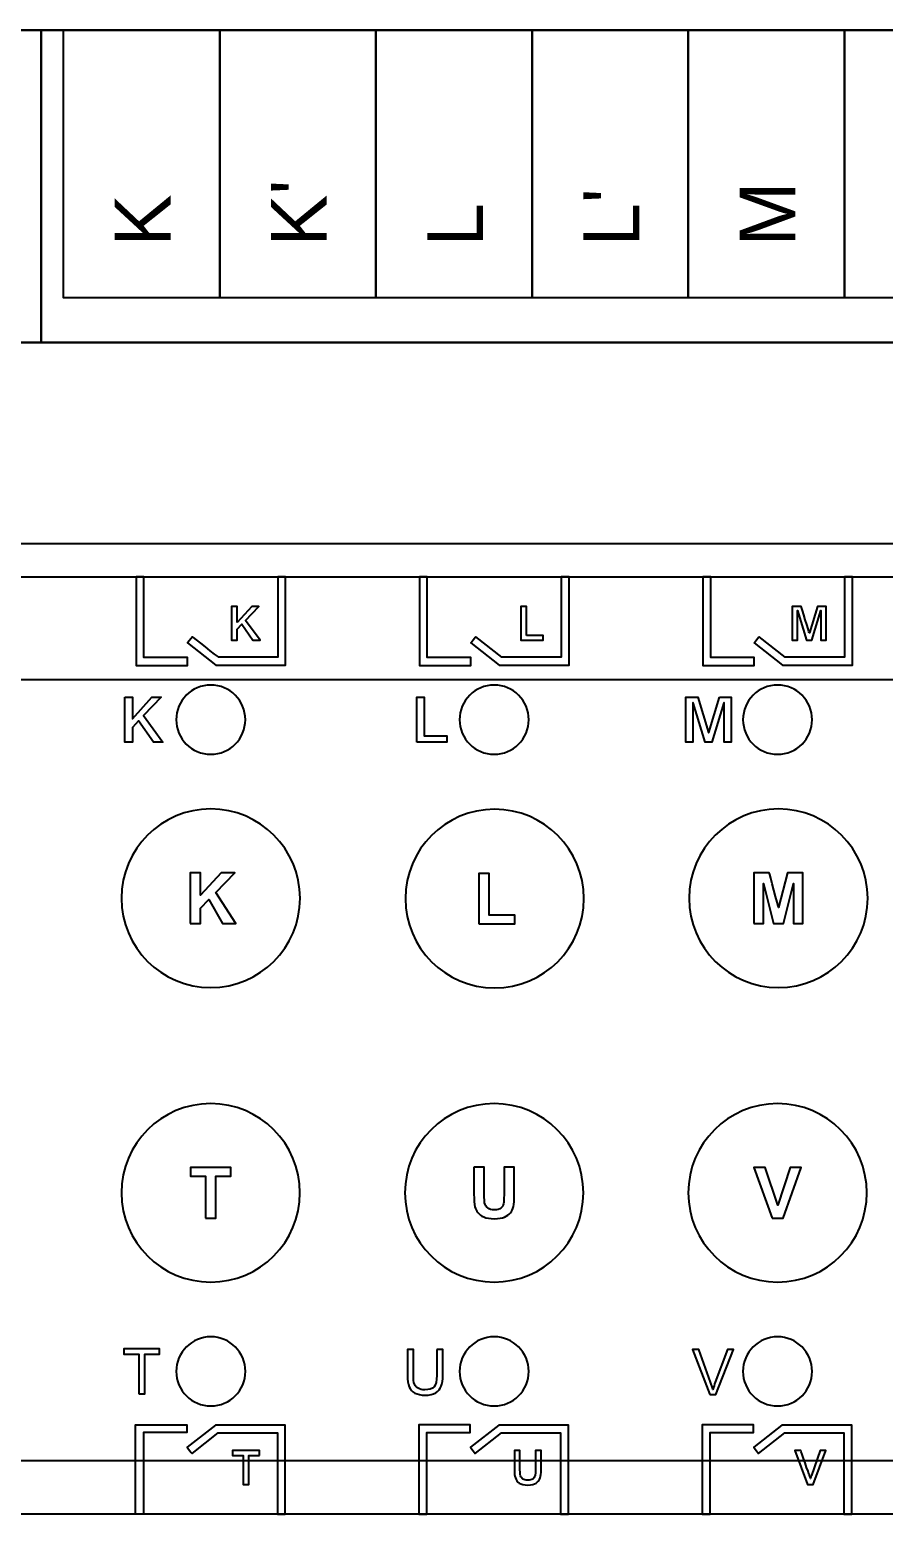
# Model space of a CAD drawing. Header units: millimetres. Extents: x 2151 to 5908, y -441 to 3322.
# Drawn here: x 3345.5 to 3383.8, y 1910.3 to 1977.5 of the extents above; entities that cross this region are included whole.
import ezdxf
from ezdxf.enums import TextEntityAlignment as Align

# ---------------------------------------------------------------- set-up
doc = ezdxf.new("R2010")
doc.units = ezdxf.units.MM
doc.layers.add('2DE_OBJ_Eti-Apparatus', color=7, linetype='Continuous', lineweight=25)
for name, color, linetype in [('Beschriftung', 7, 'Continuous'), ('Gehäuse', 7, 'Continuous'), ('Klemmen', 7, 'Continuous')]:
    doc.layers.add(name, color=color, linetype=linetype)
doc.styles.add('ARIAL', font='arial.ttf')
doc.styles.add('CP_ATTR', font='ARIAL.TTF')

# ---------------------------------------------------------------- blocks, each defined once
blk = doc.blocks.new('2de_eti_9_4352_5ex0yz5')
at = {"linetype": 'Continuous'}
for p, q in [((716, 35), (0, 35)), ((716, 0), (0, 0))]:
    blk.add_line(p, q, dxfattribs=at)
at = {"linetype": 'ByBlock', "style": 'CP_ATTR', "flags": 9}
for tag, p in [('CURRENT', (0, 5)), ('LINK', (0, 5)), ('CHARACTER', (0, 5)), ('POWER', (0, 5)), ('ORDER-NO', (0, 5)), ('PRODUCT-TYPE', (0, 5)), ('ARTICLE', (0, 5)), ('GROUP', (0, 5)), ('NUMBER', (0, 5)), ('NAME', (0, 5)), ('EL-STATUS', (0, 4.999)), ('FUNCTION', (0, 4.999)), ('ARTICLE-2', (0, 4.999)), ('ARTICLE-1', (0, 4.999)), ('VOLTAGE', (0, 4.999)), ('PRODUCER', (0, 4.999)), ('WEIGHT', (0.001, 5)), ('IP', (0.001, 5)), ('OTHER', (0.001, 5))]:
    blk.add_attdef(tag, text='', height=0.00005, dxfattribs=at).set_placement(p, align=Align.MIDDLE_LEFT)
blk = doc.blocks.new('Gehäuse_12_TE1')
at = {"layer": 'Gehäuse'}
for p, q in [((0, 77), (216, 77)), ((0, 68), (216, 68))]:
    blk.add_line(p, q, dxfattribs=at)
for points in [[(0, 0), (216, 0), (216, 91), (0, 91)], [(72, 91), (144, 91), (144, 77), (72, 77)], [(144, 91), (216, 91), (216, 77), (144, 77)], [(2.5, 66.5), (213.5, 66.5), (213.5, 24.5), (2.5, 24.5)]]:
    blk.add_lwpolyline(points, close=True, dxfattribs=at)
blk = doc.blocks.new('*U101')
at = {"layer": 'Klemmen'}
for points in [[(-35, 0), (-28, 0), (-28, -12), (-35, -12)], [(-28, 0), (-21, 0), (-21, -12), (-28, -12)], [(-21, 0), (-14, 0), (-14, -12), (-21, -12)], [(-14, 0), (-7, 0), (-7, -12), (-14, -12)], [(-7, 0), (0, 0), (0, -12), (-7, -12)], [(0, 0), (7, 0), (7, -12), (0, -12)], [(7, 0), (14, 0), (14, -12), (7, -12)], [(14, 0), (21, 0), (21, -12), (14, -12)], [(21, 0), (28, 0), (28, -12), (21, -12)], [(28, 0), (35, 0), (35, -12), (28, -12)]]:
    blk.add_lwpolyline(points, close=True, dxfattribs=at)
at = {"layer": 'Klemmen', "style": 'ARIAL'}
for tag, p in [('10', (32.8, -9.7)), ('1', (-30.2, -9.7)), ('2', (-23.2, -9.7)), ('3', (-16.2, -9.7)), ('4', (-9.2, -9.7)), ('5', (-2.2, -9.7)), ('6', (4.8, -9.7)), ('7', (11.8, -9.7)), ('8', (18.8, -9.7)), ('9', (25.8, -9.7))]:
    blk.add_attdef(tag, p, '', height=2.5, rotation=90, dxfattribs=at)
blk = doc.blocks.new('AKS-2416.03')
at = {"layer": 'Beschriftung'}
for points, knots in [([(148.2528, 66.5), (148.2528, 66.5), (148.6058, 66.5), (148.6058, 66.5), (148.6058, 66.5), (148.6058, 66.5), (148.6058, 62.8807), (148.6058, 62.8807), (148.6058, 62.8807), (148.6058, 62.8807), (150.5519, 62.8807), (150.5519, 62.8807), (150.5519, 62.8807), (150.5519, 62.8807), (150.5519, 62.5279), (150.5519, 62.5279), (150.5519, 62.5279), (150.5519, 62.5279), (148.2528, 62.5279), (148.2528, 62.5279), (148.2528, 62.5279), (148.2528, 62.5279), (148.2528, 66.5), (148.2528, 66.5)], [0, 0, 0, 0, 0.1428571, 0.1428571, 0.1428571, 0.1428572, 0.2857143, 0.2857143, 0.2857143, 0.2857143, 0.4285714, 0.4285714, 0.4285714, 0.4285714, 0.5714286, 0.5714286, 0.5714286, 0.5714286, 0.7142857, 0.7142857, 0.7142857, 0.7142857, 1, 1, 1, 1]), ([(154.9558, 66.5), (154.9558, 66.5), (154.9558, 62.5463), (154.9558, 62.5463), (154.9558, 62.5463), (154.9558, 62.5463), (151.8281, 62.5463), (151.8281, 62.5463), (151.8281, 62.5463), (151.8281, 62.5463), (150.5607, 63.541), (150.5607, 63.541), (150.5607, 63.541), (150.5607, 63.541), (150.7785, 63.818), (150.7785, 63.818), (150.7785, 63.818), (150.7785, 63.818), (151.9493, 62.8991), (151.9493, 62.8991), (151.9493, 62.8991), (151.9493, 62.8991), (154.6028, 62.8991), (154.6028, 62.8991), (154.6028, 62.8991), (154.6028, 62.8991), (154.6028, 66.5), (154.6028, 66.5), (154.6028, 66.5), (154.6028, 66.5), (154.9558, 66.5), (154.9558, 66.5)], [0, 0, 0, 0, 0.1111111, 0.1111111, 0.1111111, 0.1111111, 0.2222222, 0.2222222, 0.2222222, 0.2222222, 0.3333333, 0.3333333, 0.3333333, 0.3333333, 0.4444444, 0.4444444, 0.4444444, 0.4444445, 0.5555556, 0.5555556, 0.5555556, 0.5555556, 0.6666667, 0.6666667, 0.6666667, 0.6666667, 0.7777778, 0.7777778, 0.7777778, 0.7777778, 1, 1, 1, 1]), ([(160.9523, 66.5), (160.9523, 66.5), (161.3053, 66.5), (161.3053, 66.5), (161.3053, 66.5), (161.3053, 66.5), (161.3053, 62.8807), (161.3053, 62.8807), (161.3053, 62.8807), (161.3053, 62.8807), (163.2514, 62.8807), (163.2514, 62.8807), (163.2514, 62.8807), (163.2514, 62.8807), (163.2514, 62.5279), (163.2514, 62.5279), (163.2514, 62.5279), (163.2514, 62.5279), (160.9523, 62.5279), (160.9523, 62.5279), (160.9523, 62.5279), (160.9523, 62.5279), (160.9523, 66.5), (160.9523, 66.5)], [0, 0, 0, 0, 0.1428571, 0.1428571, 0.1428571, 0.1428572, 0.2857143, 0.2857143, 0.2857143, 0.2857143, 0.4285714, 0.4285714, 0.4285714, 0.4285714, 0.5714286, 0.5714286, 0.5714286, 0.5714286, 0.7142857, 0.7142857, 0.7142857, 0.7142857, 1, 1, 1, 1]), ([(167.3023, 66.5), (167.3023, 66.5), (167.6553, 66.5), (167.6553, 66.5), (167.6553, 66.5), (167.6553, 66.5), (167.6553, 62.5463), (167.6553, 62.5463), (167.6553, 62.5463), (167.6553, 62.5463), (164.5276, 62.5463), (164.5276, 62.5463), (164.5276, 62.5463), (164.5276, 62.5463), (163.2602, 63.541), (163.2602, 63.541), (163.2602, 63.541), (163.2602, 63.541), (163.478, 63.818), (163.478, 63.818), (163.478, 63.818), (163.478, 63.818), (164.6488, 62.8991), (164.6488, 62.8991), (164.6488, 62.8991), (164.6488, 62.8991), (167.3023, 62.8991), (167.3023, 62.8991), (167.3023, 62.8991), (167.3023, 62.8991), (167.3023, 66.5), (167.3023, 66.5)], [0, 0, 0, 0, 0.1111111, 0.1111111, 0.1111111, 0.1111111, 0.2222222, 0.2222222, 0.2222222, 0.2222222, 0.3333333, 0.3333333, 0.3333333, 0.3333333, 0.4444444, 0.4444444, 0.4444444, 0.4444445, 0.5555556, 0.5555556, 0.5555556, 0.5555556, 0.6666667, 0.6666667, 0.6666667, 0.6666667, 0.7777778, 0.7777778, 0.7777778, 0.7777778, 1, 1, 1, 1]), ([(173.6515, 66.5), (173.6515, 66.5), (174.0045, 66.5), (174.0045, 66.5), (174.0045, 66.5), (174.0045, 66.5), (174.0045, 62.8807), (174.0045, 62.8807), (174.0045, 62.8807), (174.0045, 62.8807), (175.9506, 62.8807), (175.9506, 62.8807), (175.9506, 62.8807), (175.9506, 62.8807), (175.9506, 62.5279), (175.9506, 62.5279), (175.9506, 62.5279), (175.9506, 62.5279), (173.6515, 62.5279), (173.6515, 62.5279), (173.6515, 62.5279), (173.6515, 62.5279), (173.6515, 66.5), (173.6515, 66.5)], [0, 0, 0, 0, 0.1428571, 0.1428571, 0.1428571, 0.1428572, 0.2857143, 0.2857143, 0.2857143, 0.2857143, 0.4285714, 0.4285714, 0.4285714, 0.4285714, 0.5714286, 0.5714286, 0.5714286, 0.5714286, 0.7142857, 0.7142857, 0.7142857, 0.7142857, 1, 1, 1, 1]), ([(180.0015, 66.5), (180.0015, 66.5), (180.3545, 66.5), (180.3545, 66.5), (180.3545, 66.5), (180.3545, 66.5), (180.3545, 62.5463), (180.3545, 62.5463), (180.3545, 62.5463), (180.3545, 62.5463), (177.2268, 62.5463), (177.2268, 62.5463), (177.2268, 62.5463), (177.2268, 62.5463), (175.9594, 63.541), (175.9594, 63.541), (175.9594, 63.541), (175.9594, 63.541), (176.1772, 63.818), (176.1772, 63.818), (176.1772, 63.818), (176.1772, 63.818), (177.348, 62.8991), (177.348, 62.8991), (177.348, 62.8991), (177.348, 62.8991), (180.0015, 62.8991), (180.0015, 62.8991), (180.0015, 62.8991), (180.0015, 62.8991), (180.0015, 66.5), (180.0015, 66.5)], [0, 0, 0, 0, 0.1111111, 0.1111111, 0.1111111, 0.1111111, 0.2222222, 0.2222222, 0.2222222, 0.2222222, 0.3333333, 0.3333333, 0.3333333, 0.3333333, 0.4444444, 0.4444444, 0.4444444, 0.4444445, 0.5555556, 0.5555556, 0.5555556, 0.5555556, 0.6666667, 0.6666667, 0.6666667, 0.6666667, 0.7777778, 0.7777778, 0.7777778, 0.7777778, 1, 1, 1, 1]), ([(152.7789, 64.4471), (152.7789, 64.4471), (153.4351, 65.1732), (153.4351, 65.1732), (153.4351, 65.1732), (153.4351, 65.1732), (153.7526, 65.1732), (153.7526, 65.1732), (153.7526, 65.1732), (153.7526, 65.1732), (153.1578, 64.5508), (153.1578, 64.5508), (153.1578, 64.5508), (153.1578, 64.5508), (153.8077, 63.6576), (153.8077, 63.6576), (153.8077, 63.6576), (153.8077, 63.6576), (153.4923, 63.6576), (153.4923, 63.6576), (153.4923, 63.6576), (153.4923, 63.6576), (152.9885, 64.3794), (152.9885, 64.3794), (152.9885, 64.3794), (152.9885, 64.3794), (152.7789, 64.1571), (152.7789, 64.1571), (152.7789, 64.1571), (152.7789, 64.1571), (152.7789, 63.6576), (152.7789, 63.6576), (152.7789, 63.6576), (152.7789, 63.6576), (152.5292, 63.6576), (152.5292, 63.6576), (152.5292, 63.6576), (152.5292, 63.6576), (152.5292, 65.1732), (152.5292, 65.1732), (152.5292, 65.1732), (152.5292, 65.1732), (152.7789, 65.1732), (152.7789, 65.1732), (152.7789, 65.1732), (152.7789, 65.1732), (152.7789, 64.4471), (152.7789, 64.4471)], [0, 0, 0, 0, 0.0769231, 0.0769231, 0.0769231, 0.0769231, 0.1538462, 0.1538462, 0.1538462, 0.1538462, 0.2307692, 0.2307692, 0.2307692, 0.2307692, 0.3076923, 0.3076923, 0.3076923, 0.3076923, 0.3846154, 0.3846154, 0.3846154, 0.3846154, 0.4615385, 0.4615385, 0.4615385, 0.4615385, 0.5384615, 0.5384615, 0.5384615, 0.5384615, 0.6153846, 0.6153846, 0.6153846, 0.6153846, 0.6923077, 0.6923077, 0.6923077, 0.6923077, 0.7692308, 0.7692308, 0.7692308, 0.7692308, 0.8461538, 0.8461538, 0.8461538, 0.8461539, 1, 1, 1, 1]), ([(165.7433, 63.8714), (165.7433, 63.8714), (166.4969, 63.8714), (166.4969, 63.8714), (166.4969, 63.8714), (166.4969, 63.8714), (166.4969, 63.6576), (166.4969, 63.6576), (166.4969, 63.6576), (166.4969, 63.6576), (165.4936, 63.6576), (165.4936, 63.6576), (165.4936, 63.6576), (165.4936, 63.6576), (165.4936, 65.1732), (165.4936, 65.1732), (165.4936, 65.1732), (165.4936, 65.1732), (165.7433, 65.1732), (165.7433, 65.1732), (165.7433, 65.1732), (165.7433, 65.1732), (165.7433, 63.8714), (165.7433, 63.8714)], [0, 0, 0, 0, 0.1428571, 0.1428571, 0.1428571, 0.1428572, 0.2857143, 0.2857143, 0.2857143, 0.2857143, 0.4285714, 0.4285714, 0.4285714, 0.4285714, 0.5714286, 0.5714286, 0.5714286, 0.5714286, 0.7142857, 0.7142857, 0.7142857, 0.7142857, 1, 1, 1, 1]), ([(178.4241, 63.9857), (178.4241, 63.9857), (178.4284, 63.9857), (178.4284, 63.9857), (178.4284, 63.9857), (178.4284, 63.9857), (178.7946, 65.1732), (178.7946, 65.1732), (178.7946, 65.1732), (178.7946, 65.1732), (179.184, 65.1732), (179.184, 65.1732), (179.184, 65.1732), (179.184, 65.1732), (179.184, 63.6576), (179.184, 63.6576), (179.184, 63.6576), (179.184, 63.6576), (178.9427, 63.6576), (178.9427, 63.6576), (178.9427, 63.6576), (178.9427, 63.6576), (178.9427, 64.9848), (178.9427, 64.9848), (178.9427, 64.9848), (178.9427, 64.9848), (178.9385, 64.9848), (178.9385, 64.9848), (178.9385, 64.9848), (178.9385, 64.9848), (178.5363, 63.6576), (178.5363, 63.6576), (178.5363, 63.6576), (178.5363, 63.6576), (178.3035, 63.6576), (178.3035, 63.6576), (178.3035, 63.6576), (178.3035, 63.6576), (177.9013, 64.9848), (177.9013, 64.9848), (177.9013, 64.9848), (177.9013, 64.9848), (177.8971, 64.9848), (177.8971, 64.9848), (177.8971, 64.9848), (177.8971, 64.9848), (177.8971, 63.6576), (177.8971, 63.6576), (177.8971, 63.6576), (177.8971, 63.6576), (177.6558, 63.6576), (177.6558, 63.6576), (177.6558, 63.6576), (177.6558, 63.6576), (177.6558, 65.1732), (177.6558, 65.1732), (177.6558, 65.1732), (177.6558, 65.1732), (178.0643, 65.1732), (178.0643, 65.1732), (178.0643, 65.1732), (178.0643, 65.1732), (178.4241, 63.9857), (178.4241, 63.9857)], [0, 0, 0, 0, 0.0588235, 0.0588235, 0.0588235, 0.0588235, 0.1176471, 0.1176471, 0.1176471, 0.1176471, 0.1764706, 0.1764706, 0.1764706, 0.1764706, 0.2352941, 0.2352941, 0.2352941, 0.2352941, 0.2941176, 0.2941176, 0.2941176, 0.2941177, 0.3529412, 0.3529412, 0.3529412, 0.3529412, 0.4117647, 0.4117647, 0.4117647, 0.4117647, 0.4705882, 0.4705882, 0.4705882, 0.4705882, 0.5294118, 0.5294118, 0.5294118, 0.5294118, 0.5882353, 0.5882353, 0.5882353, 0.5882353, 0.6470588, 0.6470588, 0.6470588, 0.6470588, 0.7058824, 0.7058824, 0.7058824, 0.7058824, 0.7647059, 0.7647059, 0.7647059, 0.7647059, 0.8235294, 0.8235294, 0.8235294, 0.8235294, 0.8823529, 0.8823529, 0.8823529, 0.882353, 1, 1, 1, 1]), ([(151.6, 61.6505), (152.4558, 61.6505), (153.15, 60.9564), (153.15, 60.1005), (153.15, 60.1005), (153.15, 59.2446), (152.4558, 58.5505), (151.6, 58.5505), (151.6, 58.5505), (150.7442, 58.5505), (150.05, 59.2446), (150.05, 60.1005), (150.05, 60.1005), (150.05, 60.9564), (150.7442, 61.6505), (151.6, 61.6505)], [0, 0, 0, 0, 0.2, 0.2, 0.2, 0.2, 0.4, 0.4, 0.4, 0.4, 0.6, 0.6, 0.6, 0.6, 1, 1, 1, 1]), ([(164.3, 61.6505), (165.1558, 61.6505), (165.85, 60.9564), (165.85, 60.1005), (165.85, 60.1005), (165.85, 59.2446), (165.1558, 58.5505), (164.3, 58.5505), (164.3, 58.5505), (163.4442, 58.5505), (162.75, 59.2446), (162.75, 60.1005), (162.75, 60.1005), (162.75, 60.9564), (163.4442, 61.6505), (164.3, 61.6505)], [0, 0, 0, 0, 0.2, 0.2, 0.2, 0.2, 0.4, 0.4, 0.4, 0.4, 0.6, 0.6, 0.6, 0.6, 1, 1, 1, 1]), ([(177.0002, 61.6505), (177.856, 61.6505), (178.5502, 60.9564), (178.5502, 60.1005), (178.5502, 60.1005), (178.5502, 59.2446), (177.856, 58.5505), (177.0002, 58.5505), (177.0002, 58.5505), (176.1444, 58.5505), (175.4502, 59.2446), (175.4502, 60.1005), (175.4502, 60.1005), (175.4502, 60.9564), (176.1444, 61.6505), (177.0002, 61.6505)], [0, 0, 0, 0, 0.2, 0.2, 0.2, 0.2, 0.4, 0.4, 0.4, 0.4, 0.6, 0.6, 0.6, 0.6, 1, 1, 1, 1]), ([(147.7529, 61.1108), (147.7529, 61.1108), (147.7529, 59.0901), (147.7529, 59.0901), (147.7529, 59.0901), (147.7529, 59.0901), (148.0859, 59.0901), (148.0859, 59.0901), (148.0859, 59.0901), (148.0859, 59.0901), (148.0859, 59.7561), (148.0859, 59.7561), (148.0859, 59.7561), (148.0859, 59.7561), (148.3653, 60.0524), (148.3653, 60.0524), (148.3653, 60.0524), (148.3653, 60.0524), (149.037, 59.0901), (149.037, 59.0901), (149.037, 59.0901), (149.037, 59.0901), (149.4575, 59.0901), (149.4575, 59.0901), (149.4575, 59.0901), (149.4575, 59.0901), (148.5911, 60.281), (148.5911, 60.281), (148.5911, 60.281), (148.5911, 60.281), (149.3841, 61.1108), (149.3841, 61.1108), (149.3841, 61.1108), (149.3841, 61.1108), (148.9608, 61.1108), (148.9608, 61.1108), (148.9608, 61.1108), (148.9608, 61.1108), (148.0859, 60.1428), (148.0859, 60.1428), (148.0859, 60.1428), (148.0859, 60.1428), (148.0859, 61.1108), (148.0859, 61.1108), (148.0859, 61.1108), (148.0859, 61.1108), (147.7529, 61.1108), (147.7529, 61.1108)], [0, 0, 0, 0, 0.0769231, 0.0769231, 0.0769231, 0.0769231, 0.1538462, 0.1538462, 0.1538462, 0.1538462, 0.2307692, 0.2307692, 0.2307692, 0.2307692, 0.3076923, 0.3076923, 0.3076923, 0.3076923, 0.3846154, 0.3846154, 0.3846154, 0.3846154, 0.4615385, 0.4615385, 0.4615385, 0.4615385, 0.5384615, 0.5384615, 0.5384615, 0.5384615, 0.6153846, 0.6153846, 0.6153846, 0.6153846, 0.6923077, 0.6923077, 0.6923077, 0.6923077, 0.7692308, 0.7692308, 0.7692308, 0.7692308, 0.8461538, 0.8461538, 0.8461538, 0.8461539, 1, 1, 1, 1]), ([(160.8364, 59.0901), (160.8364, 59.0901), (162.1741, 59.0901), (162.1741, 59.0901), (162.1741, 59.0901), (162.1741, 59.0901), (162.1741, 59.3751), (162.1741, 59.3751), (162.1741, 59.3751), (162.1741, 59.3751), (161.1694, 59.3751), (161.1694, 59.3751), (161.1694, 59.3751), (161.1694, 59.3751), (161.1694, 61.1108), (161.1694, 61.1108), (161.1694, 61.1108), (161.1694, 61.1108), (160.8364, 61.1108), (160.8364, 61.1108), (160.8364, 61.1108), (160.8364, 61.1108), (160.8364, 59.0901), (160.8364, 59.0901)], [0, 0, 0, 0, 0.1428571, 0.1428571, 0.1428571, 0.1428572, 0.2857143, 0.2857143, 0.2857143, 0.2857143, 0.4285714, 0.4285714, 0.4285714, 0.4285714, 0.5714286, 0.5714286, 0.5714286, 0.5714286, 0.7142857, 0.7142857, 0.7142857, 0.7142857, 1, 1, 1, 1]), ([(174.4047, 61.1108), (174.4047, 61.1108), (173.9165, 59.5275), (173.9165, 59.5275), (173.9165, 59.5275), (173.9165, 59.5275), (173.9108, 59.5275), (173.9108, 59.5275), (173.9108, 59.5275), (173.9108, 59.5275), (173.4311, 61.1108), (173.4311, 61.1108), (173.4311, 61.1108), (173.4311, 61.1108), (172.8864, 61.1108), (172.8864, 61.1108), (172.8864, 61.1108), (172.8864, 61.1108), (172.8864, 59.0901), (172.8864, 59.0901), (172.8864, 59.0901), (172.8864, 59.0901), (173.2081, 59.0901), (173.2081, 59.0901), (173.2081, 59.0901), (173.2081, 59.0901), (173.2081, 60.8596), (173.2081, 60.8596), (173.2081, 60.8596), (173.2081, 60.8596), (173.2138, 60.8596), (173.2138, 60.8596), (173.2138, 60.8596), (173.2138, 60.8596), (173.75, 59.0901), (173.75, 59.0901), (173.75, 59.0901), (173.75, 59.0901), (174.0604, 59.0901), (174.0604, 59.0901), (174.0604, 59.0901), (174.0604, 59.0901), (174.5966, 60.8596), (174.5966, 60.8596), (174.5966, 60.8596), (174.5966, 60.8596), (174.6023, 60.8596), (174.6023, 60.8596), (174.6023, 60.8596), (174.6023, 60.8596), (174.6023, 59.0901), (174.6023, 59.0901), (174.6023, 59.0901), (174.6023, 59.0901), (174.924, 59.0901), (174.924, 59.0901), (174.924, 59.0901), (174.924, 59.0901), (174.924, 61.1108), (174.924, 61.1108), (174.924, 61.1108), (174.924, 61.1108), (174.4047, 61.1108), (174.4047, 61.1108)], [0, 0, 0, 0, 0.0588235, 0.0588235, 0.0588235, 0.0588235, 0.1176471, 0.1176471, 0.1176471, 0.1176471, 0.1764706, 0.1764706, 0.1764706, 0.1764706, 0.2352941, 0.2352941, 0.2352941, 0.2352941, 0.2941176, 0.2941176, 0.2941176, 0.2941177, 0.3529412, 0.3529412, 0.3529412, 0.3529412, 0.4117647, 0.4117647, 0.4117647, 0.4117647, 0.4705882, 0.4705882, 0.4705882, 0.4705882, 0.5294118, 0.5294118, 0.5294118, 0.5294118, 0.5882353, 0.5882353, 0.5882353, 0.5882353, 0.6470588, 0.6470588, 0.6470588, 0.6470588, 0.7058824, 0.7058824, 0.7058824, 0.7058824, 0.7647059, 0.7647059, 0.7647059, 0.7647059, 0.8235294, 0.8235294, 0.8235294, 0.8235294, 0.8823529, 0.8823529, 0.8823529, 0.882353, 1, 1, 1, 1]), ([(151.5999, 56.1005), (153.8088, 56.1005), (155.6, 54.3092), (155.6, 52.1006), (155.6, 52.1006), (155.6, 49.8918), (153.8088, 48.1005), (151.5999, 48.1005), (151.5999, 48.1005), (149.3912, 48.1005), (147.6, 49.8918), (147.6, 52.1006), (147.6, 52.1006), (147.6, 54.3092), (149.3912, 56.1005), (151.5999, 56.1005)], [0, 0, 0, 0, 0.2, 0.2, 0.2, 0.2, 0.4, 0.4, 0.4, 0.4, 0.6, 0.6, 0.6, 0.6, 1, 1, 1, 1]), ([(164.3199, 56.0854), (166.5288, 56.0854), (168.32, 54.2941), (168.32, 52.0855), (168.32, 52.0855), (168.32, 49.8767), (166.5288, 48.0854), (164.3199, 48.0854), (164.3199, 48.0854), (162.1112, 48.0854), (160.32, 49.8767), (160.32, 52.0855), (160.32, 52.0855), (160.32, 54.2941), (162.1112, 56.0854), (164.3199, 56.0854)], [0, 0, 0, 0, 0.2, 0.2, 0.2, 0.2, 0.4, 0.4, 0.4, 0.4, 0.6, 0.6, 0.6, 0.6, 1, 1, 1, 1]), ([(177.0401, 48.1005), (174.8312, 48.1005), (173.04, 49.8918), (173.04, 52.1004), (173.04, 52.1004), (173.04, 54.3092), (174.8312, 56.1005), (177.0401, 56.1005), (177.0401, 56.1005), (179.2488, 56.1005), (181.04, 54.3092), (181.04, 52.1004), (181.04, 52.1004), (181.04, 49.8918), (179.2488, 48.1005), (177.0401, 48.1005)], [0, 0, 0, 0, 0.2, 0.2, 0.2, 0.2, 0.4, 0.4, 0.4, 0.4, 0.6, 0.6, 0.6, 0.6, 1, 1, 1, 1]), ([(150.6755, 50.9693), (150.6755, 50.9693), (150.6755, 53.2421), (150.6755, 53.2421), (150.6755, 53.2421), (150.6755, 53.2421), (151.1343, 53.2421), (151.1343, 53.2421), (151.1343, 53.2421), (151.1343, 53.2421), (151.1343, 52.233), (151.1343, 52.233), (151.1343, 52.233), (151.1343, 52.233), (152.0614, 53.2421), (152.0614, 53.2421), (152.0614, 53.2421), (152.0614, 53.2421), (152.6784, 53.2421), (152.6784, 53.2421), (152.6784, 53.2421), (152.6784, 53.2421), (151.8227, 52.3568), (151.8227, 52.3568), (151.8227, 52.3568), (151.8227, 52.3568), (152.7249, 50.9693), (152.7249, 50.9693), (152.7249, 50.9693), (152.7249, 50.9693), (152.1312, 50.9693), (152.1312, 50.9693), (152.1312, 50.9693), (152.1312, 50.9693), (151.5068, 52.0361), (151.5068, 52.0361), (151.5068, 52.0361), (151.5068, 52.0361), (151.1343, 51.6562), (151.1343, 51.6562), (151.1343, 51.6562), (151.1343, 51.6562), (151.1343, 50.9693), (151.1343, 50.9693), (151.1343, 50.9693), (151.1343, 50.9693), (150.6755, 50.9693), (150.6755, 50.9693)], [0, 0, 0, 0, 0.0769231, 0.0769231, 0.0769231, 0.0769231, 0.1538462, 0.1538462, 0.1538462, 0.1538462, 0.2307692, 0.2307692, 0.2307692, 0.2307692, 0.3076923, 0.3076923, 0.3076923, 0.3076923, 0.3846154, 0.3846154, 0.3846154, 0.3846154, 0.4615385, 0.4615385, 0.4615385, 0.4615385, 0.5384615, 0.5384615, 0.5384615, 0.5384615, 0.6153846, 0.6153846, 0.6153846, 0.6153846, 0.6923077, 0.6923077, 0.6923077, 0.6923077, 0.7692308, 0.7692308, 0.7692308, 0.7692308, 0.8461538, 0.8461538, 0.8461538, 0.8461539, 1, 1, 1, 1]), ([(163.6204, 50.9542), (163.6204, 50.9542), (163.6204, 53.2085), (163.6204, 53.2085), (163.6204, 53.2085), (163.6204, 53.2085), (164.0792, 53.2085), (164.0792, 53.2085), (164.0792, 53.2085), (164.0792, 53.2085), (164.0792, 51.3373), (164.0792, 51.3373), (164.0792, 51.3373), (164.0792, 51.3373), (165.2201, 51.3373), (165.2201, 51.3373), (165.2201, 51.3373), (165.2201, 51.3373), (165.2201, 50.9542), (165.2201, 50.9542), (165.2201, 50.9542), (165.2201, 50.9542), (163.6204, 50.9542), (163.6204, 50.9542)], [0, 0, 0, 0, 0.1428571, 0.1428571, 0.1428571, 0.1428572, 0.2857143, 0.2857143, 0.2857143, 0.2857143, 0.4285714, 0.4285714, 0.4285714, 0.4285714, 0.5714286, 0.5714286, 0.5714286, 0.5714286, 0.7142857, 0.7142857, 0.7142857, 0.7142857, 1, 1, 1, 1]), ([(175.9425, 50.9641), (175.9425, 50.9641), (175.9425, 53.2369), (175.9425, 53.2369), (175.9425, 53.2369), (175.9425, 53.2369), (176.6294, 53.2369), (176.6294, 53.2369), (176.6294, 53.2369), (176.6294, 53.2369), (177.0416, 51.6864), (177.0416, 51.6864), (177.0416, 51.6864), (177.0416, 51.6864), (177.449, 53.2369), (177.449, 53.2369), (177.449, 53.2369), (177.449, 53.2369), (178.1375, 53.2369), (178.1375, 53.2369), (178.1375, 53.2369), (178.1375, 53.2369), (178.1375, 50.9641), (178.1375, 50.9641), (178.1375, 50.9641), (178.1375, 50.9641), (177.7115, 50.9641), (177.7115, 50.9641), (177.7115, 50.9641), (177.7115, 50.9641), (177.7115, 52.7532), (177.7115, 52.7532), (177.7115, 52.7532), (177.7115, 52.7532), (177.2601, 50.9641), (177.2601, 50.9641), (177.2601, 50.9641), (177.2601, 50.9641), (176.8183, 50.9641), (176.8183, 50.9641), (176.8183, 50.9641), (176.8183, 50.9641), (176.3685, 52.7532), (176.3685, 52.7532), (176.3685, 52.7532), (176.3685, 52.7532), (176.3685, 50.9641), (176.3685, 50.9641), (176.3685, 50.9641), (176.3685, 50.9641), (175.9425, 50.9641), (175.9425, 50.9641)], [0, 0, 0, 0, 0.0714286, 0.0714286, 0.0714286, 0.0714286, 0.1428571, 0.1428571, 0.1428571, 0.1428572, 0.2142857, 0.2142857, 0.2142857, 0.2142857, 0.2857143, 0.2857143, 0.2857143, 0.2857143, 0.3571429, 0.3571429, 0.3571429, 0.3571429, 0.4285714, 0.4285714, 0.4285714, 0.4285714, 0.5, 0.5, 0.5, 0.5, 0.5714286, 0.5714286, 0.5714286, 0.5714286, 0.6428571, 0.6428571, 0.6428571, 0.6428572, 0.7142857, 0.7142857, 0.7142857, 0.7142857, 0.7857143, 0.7857143, 0.7857143, 0.7857143, 0.8571429, 0.8571429, 0.8571429, 0.8571429, 1, 1, 1, 1]), ([(151.5981, 34.9005), (149.3892, 34.9005), (147.598, 36.6918), (147.598, 38.9004), (147.598, 38.9004), (147.598, 41.1092), (149.3892, 42.9005), (151.5981, 42.9005), (151.5981, 42.9005), (153.8068, 42.9005), (155.598, 41.1092), (155.598, 38.9004), (155.598, 38.9004), (155.598, 36.6918), (153.8068, 34.9005), (151.5981, 34.9005)], [0, 0, 0, 0, 0.2, 0.2, 0.2, 0.2, 0.4, 0.4, 0.4, 0.4, 0.6, 0.6, 0.6, 0.6, 1, 1, 1, 1]), ([(164.2991, 34.9005), (162.0902, 34.9005), (160.299, 36.6918), (160.299, 38.9004), (160.299, 38.9004), (160.299, 41.1092), (162.0902, 42.9005), (164.2991, 42.9005), (164.2991, 42.9005), (166.5078, 42.9005), (168.299, 41.1092), (168.299, 38.9004), (168.299, 38.9004), (168.299, 36.6918), (166.5078, 34.9005), (164.2991, 34.9005)], [0, 0, 0, 0, 0.2, 0.2, 0.2, 0.2, 0.4, 0.4, 0.4, 0.4, 0.6, 0.6, 0.6, 0.6, 1, 1, 1, 1]), ([(177.0001, 34.9005), (174.7912, 34.9005), (173, 36.6918), (173, 38.9004), (173, 38.9004), (173, 41.1092), (174.7912, 42.9005), (177.0001, 42.9005), (177.0001, 42.9005), (179.2088, 42.9005), (181, 41.1092), (181, 38.9004), (181, 38.9004), (181, 36.6918), (179.2088, 34.9005), (177.0001, 34.9005)], [0, 0, 0, 0, 0.2, 0.2, 0.2, 0.2, 0.4, 0.4, 0.4, 0.4, 0.6, 0.6, 0.6, 0.6, 1, 1, 1, 1]), ([(151.3691, 37.7641), (151.3691, 37.7641), (151.3691, 39.6522), (151.3691, 39.6522), (151.3691, 39.6522), (151.3691, 39.6522), (150.695, 39.6522), (150.695, 39.6522), (150.695, 39.6522), (150.695, 39.6522), (150.695, 40.0369), (150.695, 40.0369), (150.695, 40.0369), (150.695, 40.0369), (152.501, 40.0369), (152.501, 40.0369), (152.501, 40.0369), (152.501, 40.0369), (152.501, 39.6522), (152.501, 39.6522), (152.501, 39.6522), (152.501, 39.6522), (151.8284, 39.6522), (151.8284, 39.6522), (151.8284, 39.6522), (151.8284, 39.6522), (151.8284, 37.7641), (151.8284, 37.7641), (151.8284, 37.7641), (151.8284, 37.7641), (151.3691, 37.7641), (151.3691, 37.7641)], [0, 0, 0, 0, 0.1111111, 0.1111111, 0.1111111, 0.1111111, 0.2222222, 0.2222222, 0.2222222, 0.2222222, 0.3333333, 0.3333333, 0.3333333, 0.3333333, 0.4444444, 0.4444444, 0.4444444, 0.4444445, 0.5555556, 0.5555556, 0.5555556, 0.5555556, 0.6666667, 0.6666667, 0.6666667, 0.6666667, 0.7777778, 0.7777778, 0.7777778, 0.7777778, 1, 1, 1, 1]), ([(163.3957, 40.0578), (163.3957, 40.0578), (163.8561, 40.0578), (163.8561, 40.0578), (163.8561, 40.0578), (163.8561, 40.0578), (163.8561, 38.8259), (163.8561, 38.8259), (163.8561, 38.8259), (163.8561, 38.6301), (163.8619, 38.5036), (163.873, 38.446), (163.873, 38.446), (163.8926, 38.3528), (163.9386, 38.2777), (164.0116, 38.2216), (164.0116, 38.2216), (164.0852, 38.165), (164.1852, 38.1369), (164.3122, 38.1369), (164.3122, 38.1369), (164.4408, 38.1369), (164.5381, 38.1634), (164.6038, 38.2168), (164.6038, 38.2168), (164.6694, 38.2703), (164.7085, 38.3354), (164.7218, 38.4132), (164.7218, 38.4132), (164.735, 38.4909), (164.7419, 38.6195), (164.7419, 38.7994), (164.7419, 38.7994), (164.7419, 38.7994), (164.7419, 40.0578), (164.7419, 40.0578), (164.7419, 40.0578), (164.7419, 40.0578), (165.2023, 40.0578), (165.2023, 40.0578), (165.2023, 40.0578), (165.2023, 40.0578), (165.2023, 38.8624), (165.2023, 38.8624), (165.2023, 38.8624), (165.2023, 38.5894), (165.1901, 38.3962), (165.1652, 38.2835), (165.1652, 38.2835), (165.1403, 38.1708), (165.0948, 38.0755), (165.0282, 37.9978), (165.0282, 37.9978), (164.962, 37.92), (164.8731, 37.8586), (164.762, 37.8125), (164.762, 37.8125), (164.6503, 37.7665), (164.5053, 37.7432), (164.326, 37.7432), (164.326, 37.7432), (164.1095, 37.7432), (163.9455, 37.7681), (163.8338, 37.8184), (163.8338, 37.8184), (163.7222, 37.8686), (163.6338, 37.9337), (163.5687, 38.0142), (163.5687, 38.0142), (163.5036, 38.0946), (163.4613, 38.1782), (163.4407, 38.2666), (163.4407, 38.2666), (163.4105, 38.3967), (163.3957, 38.5894), (163.3957, 38.8439), (163.3957, 38.8439), (163.3957, 38.8439), (163.3957, 40.0578), (163.3957, 40.0578)], [0, 0, 0, 0, 0.047619, 0.047619, 0.047619, 0.0476191, 0.0952381, 0.0952381, 0.0952381, 0.0952381, 0.1428571, 0.1428571, 0.1428571, 0.1428572, 0.1904762, 0.1904762, 0.1904762, 0.1904762, 0.2380952, 0.2380952, 0.2380952, 0.2380952, 0.2857143, 0.2857143, 0.2857143, 0.2857143, 0.3333333, 0.3333333, 0.3333333, 0.3333333, 0.3809524, 0.3809524, 0.3809524, 0.3809524, 0.4285714, 0.4285714, 0.4285714, 0.4285714, 0.4761905, 0.4761905, 0.4761905, 0.4761905, 0.5238095, 0.5238095, 0.5238095, 0.5238095, 0.5714286, 0.5714286, 0.5714286, 0.5714286, 0.6190476, 0.6190476, 0.6190476, 0.6190476, 0.6666667, 0.6666667, 0.6666667, 0.6666667, 0.7142857, 0.7142857, 0.7142857, 0.7142857, 0.7619048, 0.7619048, 0.7619048, 0.7619048, 0.8095238, 0.8095238, 0.8095238, 0.8095238, 0.8571429, 0.8571429, 0.8571429, 0.8571429, 0.9047619, 0.9047619, 0.9047619, 0.9047619, 1, 1, 1, 1]), ([(176.7545, 37.7639), (176.7545, 37.7639), (175.9412, 40.0372), (175.9412, 40.0372), (175.9412, 40.0372), (175.9412, 40.0372), (176.4386, 40.0372), (176.4386, 40.0372), (176.4386, 40.0372), (176.4386, 40.0372), (177.0159, 38.3545), (177.0159, 38.3545), (177.0159, 38.3545), (177.0159, 38.3545), (177.57, 40.0372), (177.57, 40.0372), (177.57, 40.0372), (177.57, 40.0372), (178.0589, 40.0372), (178.0589, 40.0372), (178.0589, 40.0372), (178.0589, 40.0372), (177.2504, 37.7639), (177.2504, 37.7639), (177.2504, 37.7639), (177.2504, 37.7639), (176.7545, 37.7639), (176.7545, 37.7639)], [0, 0, 0, 0, 0.125, 0.125, 0.125, 0.125, 0.25, 0.25, 0.25, 0.25, 0.375, 0.375, 0.375, 0.375, 0.5, 0.5, 0.5, 0.5, 0.625, 0.625, 0.625, 0.625, 0.75, 0.75, 0.75, 0.75, 1, 1, 1, 1]), ([(151.604, 32.4504), (152.4598, 32.4504), (153.154, 31.7563), (153.154, 30.9004), (153.154, 30.9004), (153.154, 30.0445), (152.4598, 29.3504), (151.604, 29.3504), (151.604, 29.3504), (150.7482, 29.3504), (150.054, 30.0445), (150.054, 30.9004), (150.054, 30.9004), (150.054, 31.7563), (150.7482, 32.4504), (151.604, 32.4504)], [0, 0, 0, 0, 0.2, 0.2, 0.2, 0.2, 0.4, 0.4, 0.4, 0.4, 0.6, 0.6, 0.6, 0.6, 1, 1, 1, 1]), ([(164.299, 32.4504), (165.1548, 32.4504), (165.849, 31.7563), (165.849, 30.9004), (165.849, 30.9004), (165.849, 30.0445), (165.1548, 29.3504), (164.299, 29.3504), (164.299, 29.3504), (163.4432, 29.3504), (162.749, 30.0445), (162.749, 30.9004), (162.749, 30.9004), (162.749, 31.7563), (163.4432, 32.4504), (164.299, 32.4504)], [0, 0, 0, 0, 0.2, 0.2, 0.2, 0.2, 0.4, 0.4, 0.4, 0.4, 0.6, 0.6, 0.6, 0.6, 1, 1, 1, 1]), ([(177, 32.4504), (177.8558, 32.4504), (178.55, 31.7563), (178.55, 30.9004), (178.55, 30.9004), (178.55, 30.0445), (177.8558, 29.3504), (177, 29.3504), (177, 29.3504), (176.1442, 29.3504), (175.45, 30.0445), (175.45, 30.9004), (175.45, 30.9004), (175.45, 31.7563), (176.1442, 32.4504), (177, 32.4504)], [0, 0, 0, 0, 0.2, 0.2, 0.2, 0.2, 0.4, 0.4, 0.4, 0.4, 0.6, 0.6, 0.6, 0.6, 1, 1, 1, 1]), ([(148.3709, 29.89), (148.3709, 29.89), (148.3709, 31.6736), (148.3709, 31.6736), (148.3709, 31.6736), (148.3709, 31.6736), (147.7049, 31.6736), (147.7049, 31.6736), (147.7049, 31.6736), (147.7049, 31.6736), (147.7049, 31.9107), (147.7049, 31.9107), (147.7049, 31.9107), (147.7049, 31.9107), (149.3051, 31.9107), (149.3051, 31.9107), (149.3051, 31.9107), (149.3051, 31.9107), (149.3051, 31.6736), (149.3051, 31.6736), (149.3051, 31.6736), (149.3051, 31.6736), (148.6391, 31.6736), (148.6391, 31.6736), (148.6391, 31.6736), (148.6391, 31.6736), (148.6391, 29.89), (148.6391, 29.89), (148.6391, 29.89), (148.6391, 29.89), (148.3709, 29.89), (148.3709, 29.89)], [0, 0, 0, 0, 0.1111111, 0.1111111, 0.1111111, 0.1111111, 0.2222222, 0.2222222, 0.2222222, 0.2222222, 0.3333333, 0.3333333, 0.3333333, 0.3333333, 0.4444444, 0.4444444, 0.4444444, 0.4444445, 0.5555556, 0.5555556, 0.5555556, 0.5555556, 0.6666667, 0.6666667, 0.6666667, 0.6666667, 0.7777778, 0.7777778, 0.7777778, 0.7777778, 1, 1, 1, 1]), ([(161.7299, 31.8885), (161.7299, 31.8885), (161.998, 31.8885), (161.998, 31.8885), (161.998, 31.8885), (161.998, 31.8885), (161.998, 30.7215), (161.998, 30.7215), (161.998, 30.7215), (161.998, 30.5183), (161.975, 30.357), (161.9294, 30.2375), (161.9294, 30.2375), (161.8833, 30.1185), (161.8005, 30.0211), (161.681, 29.9464), (161.681, 29.9464), (161.5611, 29.8716), (161.4044, 29.8339), (161.2097, 29.8339), (161.2097, 29.8339), (161.0211, 29.8339), (160.8663, 29.8664), (160.7464, 29.9318), (160.7464, 29.9318), (160.626, 29.9972), (160.5404, 30.0912), (160.4891, 30.2149), (160.4891, 30.2149), (160.4378, 30.3386), (160.412, 30.5075), (160.412, 30.7215), (160.412, 30.7215), (160.412, 30.7215), (160.412, 31.8885), (160.412, 31.8885), (160.412, 31.8885), (160.412, 31.8885), (160.6801, 31.8885), (160.6801, 31.8885), (160.6801, 31.8885), (160.6801, 31.8885), (160.6801, 30.722), (160.6801, 30.722), (160.6801, 30.722), (160.6801, 30.5465), (160.6965, 30.4167), (160.729, 30.3339), (160.729, 30.3339), (160.7614, 30.2507), (160.8169, 30.1862), (160.8964, 30.1416), (160.8964, 30.1416), (160.9755, 30.0964), (161.0723, 30.0738), (161.1866, 30.0738), (161.1866, 30.0738), (161.3823, 30.0738), (161.522, 30.1185), (161.6053, 30.2074), (161.6053, 30.2074), (161.6885, 30.2968), (161.7299, 30.468), (161.7299, 30.722), (161.7299, 30.722), (161.7299, 30.722), (161.7299, 31.8885), (161.7299, 31.8885)], [0, 0, 0, 0, 0.0555556, 0.0555556, 0.0555556, 0.0555556, 0.1111111, 0.1111111, 0.1111111, 0.1111111, 0.1666667, 0.1666667, 0.1666667, 0.1666667, 0.2222222, 0.2222222, 0.2222222, 0.2222222, 0.2777778, 0.2777778, 0.2777778, 0.2777778, 0.3333333, 0.3333333, 0.3333333, 0.3333333, 0.3888889, 0.3888889, 0.3888889, 0.3888889, 0.4444444, 0.4444444, 0.4444444, 0.4444445, 0.5, 0.5, 0.5, 0.5, 0.5555556, 0.5555556, 0.5555556, 0.5555556, 0.6111111, 0.6111111, 0.6111111, 0.6111111, 0.6666667, 0.6666667, 0.6666667, 0.6666667, 0.7222222, 0.7222222, 0.7222222, 0.7222222, 0.7777778, 0.7777778, 0.7777778, 0.7777778, 0.8333333, 0.8333333, 0.8333333, 0.8333333, 0.8888889, 0.8888889, 0.8888889, 0.8888889, 1, 1, 1, 1]), ([(173.9625, 29.8678), (173.9625, 29.8678), (173.1817, 31.8885), (173.1817, 31.8885), (173.1817, 31.8885), (173.1817, 31.8885), (173.4715, 31.8885), (173.4715, 31.8885), (173.4715, 31.8885), (173.4715, 31.8885), (173.9964, 30.42), (173.9964, 30.42), (173.9964, 30.42), (174.0383, 30.3024), (174.074, 30.1924), (174.1022, 30.0893), (174.1022, 30.0893), (174.1333, 30.1999), (174.1695, 30.3099), (174.2109, 30.42), (174.2109, 30.42), (174.2109, 30.42), (174.7556, 31.8885), (174.7556, 31.8885), (174.7556, 31.8885), (174.7556, 31.8885), (175.0284, 31.8885), (175.0284, 31.8885), (175.0284, 31.8885), (175.0284, 31.8885), (174.2405, 29.8678), (174.2405, 29.8678), (174.2405, 29.8678), (174.2405, 29.8678), (173.9625, 29.8678), (173.9625, 29.8678)], [0, 0, 0, 0, 0.1, 0.1, 0.1, 0.1, 0.2, 0.2, 0.2, 0.2, 0.3, 0.3, 0.3, 0.3, 0.4, 0.4, 0.4, 0.4, 0.5, 0.5, 0.5, 0.5, 0.6, 0.6, 0.6, 0.6, 0.7, 0.7, 0.7, 0.7, 0.8, 0.8, 0.8, 0.8, 1, 1, 1, 1]), ([(148.5866, 24.5), (148.5866, 24.5), (148.5866, 28.1597), (148.5866, 28.1597), (148.5866, 28.1597), (148.5866, 28.1597), (150.5327, 28.1597), (150.5327, 28.1597), (150.5327, 28.1597), (150.5327, 28.1597), (150.5327, 28.5125), (150.5327, 28.5125), (150.5327, 28.5125), (150.5327, 28.5125), (148.2336, 28.5125), (148.2336, 28.5125), (148.2336, 28.5125), (148.2336, 28.5125), (148.2336, 24.5), (148.2336, 24.5), (148.2336, 24.5), (148.2336, 24.5), (148.5866, 24.5), (148.5866, 24.5)], [0, 0, 0, 0, 0.1428571, 0.1428571, 0.1428571, 0.1428572, 0.2857143, 0.2857143, 0.2857143, 0.2857143, 0.4285714, 0.4285714, 0.4285714, 0.4285714, 0.5714286, 0.5714286, 0.5714286, 0.5714286, 0.7142857, 0.7142857, 0.7142857, 0.7142857, 1, 1, 1, 1]), ([(154.9366, 24.5), (154.9366, 24.5), (154.5836, 24.5), (154.5836, 24.5), (154.5836, 24.5), (154.5836, 24.5), (154.5836, 28.1413), (154.5836, 28.1413), (154.5836, 28.1413), (154.5836, 28.1413), (151.9301, 28.1413), (151.9301, 28.1413), (151.9301, 28.1413), (151.9301, 28.1413), (150.7593, 27.2224), (150.7593, 27.2224), (150.7593, 27.2224), (150.7593, 27.2224), (150.5415, 27.4994), (150.5415, 27.4994), (150.5415, 27.4994), (150.5415, 27.4994), (151.8089, 28.4941), (151.8089, 28.4941), (151.8089, 28.4941), (151.8089, 28.4941), (154.9366, 28.4941), (154.9366, 28.4941), (154.9366, 28.4941), (154.9366, 28.4941), (154.9366, 24.5), (154.9366, 24.5)], [0, 0, 0, 0, 0.1111111, 0.1111111, 0.1111111, 0.1111111, 0.2222222, 0.2222222, 0.2222222, 0.2222222, 0.3333333, 0.3333333, 0.3333333, 0.3333333, 0.4444444, 0.4444444, 0.4444444, 0.4444445, 0.5555556, 0.5555556, 0.5555556, 0.5555556, 0.6666667, 0.6666667, 0.6666667, 0.6666667, 0.7777778, 0.7777778, 0.7777778, 0.7777778, 1, 1, 1, 1]), ([(161.2832, 24.5), (161.2832, 24.5), (160.9302, 24.5), (160.9302, 24.5), (160.9302, 24.5), (160.9302, 24.5), (160.9302, 28.5125), (160.9302, 28.5125), (160.9302, 28.5125), (160.9302, 28.5125), (163.2293, 28.5125), (163.2293, 28.5125), (163.2293, 28.5125), (163.2293, 28.5125), (163.2293, 28.1597), (163.2293, 28.1597), (163.2293, 28.1597), (163.2293, 28.1597), (161.2832, 28.1597), (161.2832, 28.1597), (161.2832, 28.1597), (161.2832, 28.1597), (161.2832, 24.5), (161.2832, 24.5)], [0, 0, 0, 0, 0.1428571, 0.1428571, 0.1428571, 0.1428572, 0.2857143, 0.2857143, 0.2857143, 0.2857143, 0.4285714, 0.4285714, 0.4285714, 0.4285714, 0.5714286, 0.5714286, 0.5714286, 0.5714286, 0.7142857, 0.7142857, 0.7142857, 0.7142857, 1, 1, 1, 1]), ([(167.6332, 24.5), (167.6332, 24.5), (167.2802, 24.5), (167.2802, 24.5), (167.2802, 24.5), (167.2802, 24.5), (167.2802, 28.1413), (167.2802, 28.1413), (167.2802, 28.1413), (167.2802, 28.1413), (164.6267, 28.1413), (164.6267, 28.1413), (164.6267, 28.1413), (164.6267, 28.1413), (163.4559, 27.2224), (163.4559, 27.2224), (163.4559, 27.2224), (163.4559, 27.2224), (163.2381, 27.4994), (163.2381, 27.4994), (163.2381, 27.4994), (163.2381, 27.4994), (164.5055, 28.4941), (164.5055, 28.4941), (164.5055, 28.4941), (164.5055, 28.4941), (167.6332, 28.4941), (167.6332, 28.4941), (167.6332, 28.4941), (167.6332, 28.4941), (167.6332, 24.5), (167.6332, 24.5)], [0, 0, 0, 0, 0.1111111, 0.1111111, 0.1111111, 0.1111111, 0.2222222, 0.2222222, 0.2222222, 0.2222222, 0.3333333, 0.3333333, 0.3333333, 0.3333333, 0.4444444, 0.4444444, 0.4444444, 0.4444445, 0.5555556, 0.5555556, 0.5555556, 0.5555556, 0.6666667, 0.6666667, 0.6666667, 0.6666667, 0.7777778, 0.7777778, 0.7777778, 0.7777778, 1, 1, 1, 1]), ([(173.9763, 24.5), (173.9763, 24.5), (173.6233, 24.5), (173.6233, 24.5), (173.6233, 24.5), (173.6233, 24.5), (173.6233, 28.5125), (173.6233, 28.5125), (173.6233, 28.5125), (173.6233, 28.5125), (175.9224, 28.5125), (175.9224, 28.5125), (175.9224, 28.5125), (175.9224, 28.5125), (175.9224, 28.1597), (175.9224, 28.1597), (175.9224, 28.1597), (175.9224, 28.1597), (173.9763, 28.1597), (173.9763, 28.1597), (173.9763, 28.1597), (173.9763, 28.1597), (173.9763, 24.5), (173.9763, 24.5)], [0, 0, 0, 0, 0.1428571, 0.1428571, 0.1428571, 0.1428572, 0.2857143, 0.2857143, 0.2857143, 0.2857143, 0.4285714, 0.4285714, 0.4285714, 0.4285714, 0.5714286, 0.5714286, 0.5714286, 0.5714286, 0.7142857, 0.7142857, 0.7142857, 0.7142857, 1, 1, 1, 1]), ([(180.3263, 24.5), (180.3263, 24.5), (179.9733, 24.5), (179.9733, 24.5), (179.9733, 24.5), (179.9733, 24.5), (179.9733, 28.1413), (179.9733, 28.1413), (179.9733, 28.1413), (179.9733, 28.1413), (177.3198, 28.1413), (177.3198, 28.1413), (177.3198, 28.1413), (177.3198, 28.1413), (176.149, 27.2224), (176.149, 27.2224), (176.149, 27.2224), (176.149, 27.2224), (175.9312, 27.4994), (175.9312, 27.4994), (175.9312, 27.4994), (175.9312, 27.4994), (177.1986, 28.4941), (177.1986, 28.4941), (177.1986, 28.4941), (177.1986, 28.4941), (180.3263, 28.4941), (180.3263, 28.4941), (180.3263, 28.4941), (180.3263, 28.4941), (180.3263, 24.5), (180.3263, 24.5)], [0, 0, 0, 0, 0.1111111, 0.1111111, 0.1111111, 0.1111111, 0.2222222, 0.2222222, 0.2222222, 0.2222222, 0.3333333, 0.3333333, 0.3333333, 0.3333333, 0.4444444, 0.4444444, 0.4444444, 0.4444445, 0.5555556, 0.5555556, 0.5555556, 0.5555556, 0.6666667, 0.6666667, 0.6666667, 0.6666667, 0.7777778, 0.7777778, 0.7777778, 0.7777778, 1, 1, 1, 1]), ([(153.781, 27.1366), (153.781, 27.1366), (153.3047, 27.1366), (153.3047, 27.1366), (153.3047, 27.1366), (153.3047, 27.1366), (153.3047, 25.8348), (153.3047, 25.8348), (153.3047, 25.8348), (153.3047, 25.8348), (153.0549, 25.8348), (153.0549, 25.8348), (153.0549, 25.8348), (153.0549, 25.8348), (153.0549, 27.1366), (153.0549, 27.1366), (153.0549, 27.1366), (153.0549, 27.1366), (152.5787, 27.1366), (152.5787, 27.1366), (152.5787, 27.1366), (152.5787, 27.1366), (152.5787, 27.3504), (152.5787, 27.3504), (152.5787, 27.3504), (152.5787, 27.3504), (153.781, 27.3504), (153.781, 27.3504), (153.781, 27.3504), (153.781, 27.3504), (153.781, 27.1366), (153.781, 27.1366)], [0, 0, 0, 0, 0.1111111, 0.1111111, 0.1111111, 0.1111111, 0.2222222, 0.2222222, 0.2222222, 0.2222222, 0.3333333, 0.3333333, 0.3333333, 0.3333333, 0.4444444, 0.4444444, 0.4444444, 0.4444445, 0.5555556, 0.5555556, 0.5555556, 0.5555556, 0.6666667, 0.6666667, 0.6666667, 0.6666667, 0.7777778, 0.7777778, 0.7777778, 0.7777778, 1, 1, 1, 1]), ([(165.4572, 26.4613), (165.4572, 26.3668), (165.4657, 26.2885), (165.4826, 26.2264), (165.4826, 26.2264), (165.4996, 26.1643), (165.5334, 26.1149), (165.5842, 26.0782), (165.5842, 26.0782), (165.635, 26.0415), (165.7091, 26.0232), (165.8065, 26.0232), (165.8065, 26.0232), (165.9039, 26.0232), (165.9779, 26.0412), (166.0287, 26.0772), (166.0287, 26.0772), (166.0795, 26.1131), (166.1134, 26.1618), (166.1304, 26.2232), (166.1304, 26.2232), (166.1473, 26.2846), (166.1558, 26.364), (166.1558, 26.4613), (166.1558, 26.4613), (166.1558, 26.4613), (166.1558, 27.3504), (166.1558, 27.3504), (166.1558, 27.3504), (166.1558, 27.3504), (166.4055, 27.3504), (166.4055, 27.3504), (166.4055, 27.3504), (166.4055, 27.3504), (166.4055, 26.4719), (166.4055, 26.4719), (166.4055, 26.4719), (166.4055, 26.3379), (166.3911, 26.2236), (166.3621, 26.129), (166.3621, 26.129), (166.3332, 26.0345), (166.275, 25.9576), (166.1875, 25.8983), (166.1875, 25.8983), (166.1, 25.839), (165.9737, 25.8094), (165.8086, 25.8094), (165.8086, 25.8094), (165.6421, 25.8094), (165.5151, 25.8387), (165.4276, 25.8972), (165.4276, 25.8972), (165.3401, 25.9558), (165.2816, 26.0324), (165.2519, 26.1269), (165.2519, 26.1269), (165.2223, 26.2215), (165.2075, 26.3358), (165.2075, 26.4698), (165.2075, 26.4698), (165.2075, 26.4698), (165.2075, 27.3504), (165.2075, 27.3504), (165.2075, 27.3504), (165.2075, 27.3504), (165.4572, 27.3504), (165.4572, 27.3504), (165.4572, 27.3504), (165.4572, 27.3504), (165.4572, 26.4613), (165.4572, 26.4613)], [0, 0, 0, 0, 0.0526316, 0.0526316, 0.0526316, 0.0526316, 0.1052632, 0.1052632, 0.1052632, 0.1052632, 0.1578947, 0.1578947, 0.1578947, 0.1578947, 0.2105263, 0.2105263, 0.2105263, 0.2105263, 0.2631579, 0.2631579, 0.2631579, 0.2631579, 0.3157895, 0.3157895, 0.3157895, 0.3157895, 0.3684211, 0.3684211, 0.3684211, 0.3684211, 0.4210526, 0.4210526, 0.4210526, 0.4210526, 0.4736842, 0.4736842, 0.4736842, 0.4736842, 0.5263158, 0.5263158, 0.5263158, 0.5263158, 0.5789474, 0.5789474, 0.5789474, 0.5789474, 0.6315789, 0.6315789, 0.6315789, 0.631579, 0.6842105, 0.6842105, 0.6842105, 0.6842105, 0.7368421, 0.7368421, 0.7368421, 0.7368421, 0.7894737, 0.7894737, 0.7894737, 0.7894737, 0.8421053, 0.8421053, 0.8421053, 0.8421053, 0.8947368, 0.8947368, 0.8947368, 0.8947369, 1, 1, 1, 1]), ([(178.4258, 26.2518), (178.4258, 26.2518), (178.4406, 26.2095), (178.4406, 26.2095), (178.4406, 26.2095), (178.4533, 26.1756), (178.4632, 26.1417), (178.4703, 26.1079), (178.4703, 26.1079), (178.4703, 26.1079), (178.4745, 26.1079), (178.4745, 26.1079), (178.4745, 26.1079), (178.4816, 26.1403), (178.4897, 26.1696), (178.4989, 26.1957), (178.4989, 26.1957), (178.508, 26.2218), (178.5133, 26.2363), (178.5147, 26.2391), (178.5147, 26.2391), (178.5147, 26.2391), (178.9063, 27.3504), (178.9063, 27.3504), (178.9063, 27.3504), (178.9063, 27.3504), (179.1688, 27.3504), (179.1688, 27.3504), (179.1688, 27.3504), (179.1688, 27.3504), (178.5994, 25.8348), (178.5994, 25.8348), (178.5994, 25.8348), (178.5994, 25.8348), (178.3348, 25.8348), (178.3348, 25.8348), (178.3348, 25.8348), (178.3348, 25.8348), (177.7697, 27.3504), (177.7697, 27.3504), (177.7697, 27.3504), (177.7697, 27.3504), (178.0406, 27.3504), (178.0406, 27.3504), (178.0406, 27.3504), (178.0406, 27.3504), (178.4258, 26.2518), (178.4258, 26.2518)], [0, 0, 0, 0, 0.0769231, 0.0769231, 0.0769231, 0.0769231, 0.1538462, 0.1538462, 0.1538462, 0.1538462, 0.2307692, 0.2307692, 0.2307692, 0.2307692, 0.3076923, 0.3076923, 0.3076923, 0.3076923, 0.3846154, 0.3846154, 0.3846154, 0.3846154, 0.4615385, 0.4615385, 0.4615385, 0.4615385, 0.5384615, 0.5384615, 0.5384615, 0.5384615, 0.6153846, 0.6153846, 0.6153846, 0.6153846, 0.6923077, 0.6923077, 0.6923077, 0.6923077, 0.7692308, 0.7692308, 0.7692308, 0.7692308, 0.8461538, 0.8461538, 0.8461538, 0.8461539, 1, 1, 1, 1])]:
    blk.add_open_spline(points, degree=3, knots=knots, dxfattribs=at)
at = {"layer": 'Gehäuse'}
blk.add_blockref('Gehäuse_12_TE1', (0, 0), dxfattribs=at)
blk.add_blockref('*U101', (180, 91), dxfattribs=at).add_auto_attribs({'1': 'K', '2': "K'", '3': 'L', '4': "L'", '5': 'M', '6': "M'", '7': 'N', '8': "N'", '9': 'O', '10': "O'"})
blk = doc.blocks.new('MDT_CAD_AKS-241603')
blk.add_blockref('AKS-2416.03', (10, 10))

msp = doc.modelspace()

# ---------------------------------------------------------------- block references
msp.add_blockref('MDT_CAD_AKS-241603', (3192.016, 1876.54))
at = {"layer": '2DE_OBJ_Eti-Apparatus'}
msp.add_blockref('2de_eti_9_4352_5ex0yz5', (3168.016, 1913.431), dxfattribs=at)

doc.saveas('drawing.dxf')
